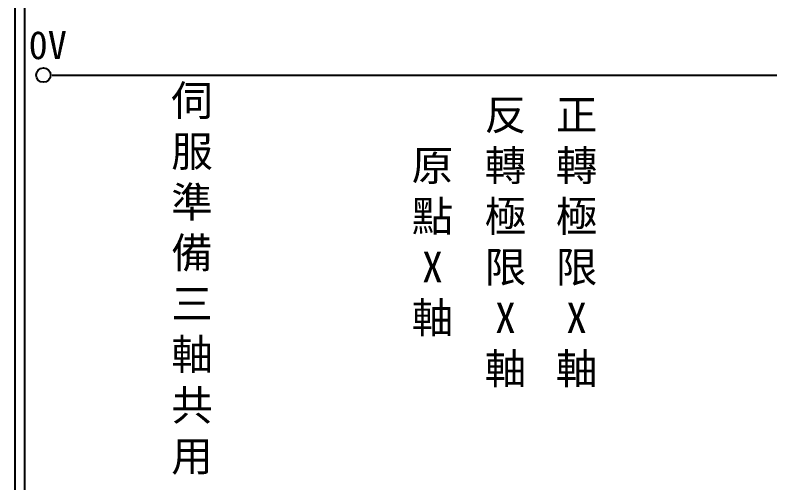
# Model space of a CAD drawing. Extents: x 926 to 1213, y -211 to -7.
# Drawn here: x 925.7 to 1022.3, y -166.5 to -106.6 of the extents above; entities that cross this region are included whole.
import ezdxf

# ---------------------------------------------------------------- set-up
doc = ezdxf.new("R2010")
doc.units = 0
doc.layers.add('圖框層', color=7, linetype='CONTINUOUS')
doc.layers.add('標尺寸層', color=3, linetype='CONTINUOUS')
doc.styles.add('CNS', font='romanc.shx', dxfattribs={"bigfont": 'chineset.shx'})
doc.styles.add('STSL', font='KAIU.TTF')

msp = doc.modelspace()

# ---------------------------------------------------------------- linework, layer by layer
at = {"layer": '圖框層', "color": 7}
for p, q in [((925.742, -211.218), (925.742, -7.249)), ((926.992, -209.969), (926.992, -8.499))]:
    msp.add_line(p, q, dxfattribs=at)
at = {"layer": '標尺寸層', "color": 7}
msp.add_line((930.49, -114.261), (1208.361, -114.261), dxfattribs=at)
msp.add_circle((929.363, -114.261), 0.92, dxfattribs=at)

# ---------------------------------------------------------------- texts
at = {"layer": '圖框層', "color": 4, "style": 'STSL'}
msp.add_text('0V', height=3.6, dxfattribs=at).set_placement((927.474, -112.218))
at = {"layer": '標尺寸層', "color": 7, "char_height": 3.9, "width": 8.6627, "attachment_point": 5, "style": 'CNS'}
for s, insert in [('{\\fDFKai-SB|b0|i0|c136|p65;伺服\\P準備\\P三軸共用}', (948.388, -140.505)), ('{\\fDFKai-SB|b0|i0|c136|p65;反轉極限\\PX\\P軸}', (988.496, -135.807)), ('{\\fDFKai-SB|b0|i0|c136|p65;正轉極限\\PX\\P軸}', (997.603, -135.807)), ('{\\fDFKai-SB|b0|i0|c136|p65;原點\\PX\\P軸}', (979.155, -135.807))]:
    msp.add_mtext(s, dxfattribs=dict(at, insert=insert))

doc.saveas('drawing.dxf')
